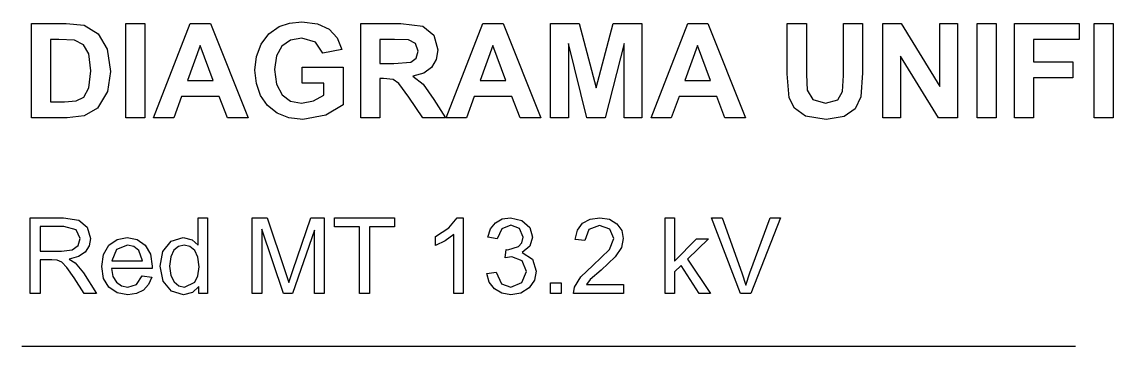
# Model space of a CAD drawing. Extents: x 10 to 410, y -78 to 290.
# Drawn here: x 10 to 72.1, y 272 to 290.5 of the extents above; entities that cross this region are included whole.
import ezdxf

# ---------------------------------------------------------------- set-up
doc = ezdxf.new("R2010")
doc.units = 0

msp = doc.modelspace()

# ---------------------------------------------------------------- linework, layer by layer
at = {"layer": 'Layer 1', "color": 7}
for points in [[(10.541992, 290.368652), (12.523193, 290.368652), (13.544922, 290.266113), (14.354248, 289.771728), (14.866943, 288.900147), (15.042725, 287.633057), (14.87793, 286.490479), (14.302979, 285.541992), (13.54126, 285.113525), (12.581787, 285), (10.541992, 285), (10.541992, 290.368652)], [(22.886963, 285), (21.707764, 285), (21.239014, 286.219482), (19.093018, 286.219482), (18.649902, 285), (17.5, 285), (19.591064, 290.368652), (20.737305, 290.368652), (22.886963, 285)], [(39.553223, 285), (38.374023, 285), (37.905273, 286.219482), (35.759277, 286.219482), (35.316162, 285), (34.16626, 285), (36.257324, 290.368652), (37.403564, 290.368652), (39.553223, 285)], [(51.217041, 285), (50.037842, 285), (49.569092, 286.219482), (47.423096, 286.219482), (46.97998, 285), (45.830078, 285), (47.921143, 290.368652), (49.067383, 290.368652), (51.217041, 285)], [(53.590088, 290.368652), (54.674072, 290.368652), (54.674072, 287.460938), (54.714352, 286.563721), (55.043942, 286.032715), (55.761716, 285.834961), (56.457517, 286.021729), (56.739499, 286.486816), (56.787109, 287.398682), (56.787109, 290.368652), (57.871094, 290.368652), (57.871094, 287.548828), (57.783204, 286.182861), (57.457276, 285.509033), (56.827394, 285.06958), (55.794679, 284.908447), (54.626466, 285.084229), (54.000245, 285.545654), (53.69629, 286.142578), (53.590089, 287.504883), (53.590088, 290.368652)], [(35.130859, 275), (34.603516, 275), (34.603516, 278.360352), (34.102539, 277.99707), (33.548828, 277.724609), (33.548828, 278.234375), (34.322266, 278.738281), (34.791016, 279.3125), (35.130859, 279.3125), (35.130859, 275)], [(36.484375, 276.133789), (37.011719, 276.204101), (37.319336, 275.55664), (37.852539, 275.360351), (38.479492, 275.618164), (38.737305, 276.256835), (38.5, 276.854492), (37.896484, 277.091796), (37.524414, 277.033202), (37.583004, 277.496093), (37.667964, 277.490233), (38.274409, 277.666014), (38.476557, 277.889403), (38.54394, 278.208006), (38.347651, 278.688475), (37.840815, 278.878905), (37.32812, 278.685545), (37.064448, 278.105467), (36.537104, 278.199217), (36.695307, 278.669432), (36.976557, 279.01953), (37.361079, 279.239256), (37.829097, 279.312499), (38.476557, 279.160155), (38.927729, 278.749999), (39.085932, 278.196288), (38.936518, 277.689452), (38.494136, 277.32617), (39.085932, 276.95996), (39.29687, 276.268553), (39.194331, 275.748534), (38.886714, 275.313475), (38.422358, 275.021239), (37.849604, 274.923827), (37.331782, 275.008055), (36.909175, 275.260741), (36.616938, 275.64746), (36.48437, 276.133788), (36.484375, 276.133789)], [(44.256836, 275.506836), (44.256836, 275), (41.417969, 275), (41.479489, 275.366211), (41.825192, 275.9375), (42.516599, 276.587891), (43.462888, 277.496094), (43.708981, 278.131836), (43.483395, 278.65918), (42.900388, 278.875977), (42.291013, 278.647461), (42.059567, 278.014648), (41.517575, 278.070312), (41.650141, 278.604248), (41.93652, 278.993164), (42.362058, 279.232666), (42.912106, 279.3125), (43.465817, 279.226807), (43.890622, 278.969726), (44.160886, 278.585937), (44.250974, 278.120117), (44.145505, 277.613281), (43.793942, 277.088867), (42.982419, 276.333008), (42.373044, 275.791016), (42.150388, 275.506836), (44.256836, 275.506836)], [(11.040039, 277.399414), (12.261719, 277.399414), (12.871094, 277.478515), (13.205078, 277.736328), (13.319336, 278.123046), (13.09668, 278.624023), (12.399414, 278.820312), (11.040039, 278.820312), (11.040039, 277.399414)], [(16.858398, 276.001953), (17.40332, 275.93457), (17.219482, 275.510498), (16.925781, 275.193359), (16.528809, 274.995605), (16.035156, 274.929687), (15.422852, 275.034424), (14.951172, 275.348633), (14.652344, 275.854736), (14.552734, 276.529297), (14.653809, 277.226562), (14.957031, 277.748047), (15.421387, 278.073242), (16.005859, 278.18164), (16.572754, 278.075439), (17.025391, 277.756836), (17.322021, 277.245605), (17.420898, 276.561523), (17.417968, 276.420898), (15.097656, 276.420898), (15.184814, 275.968261), (15.387695, 275.635742), (15.680664, 275.431396), (16.038086, 275.363281), (16.533203, 275.515625), (16.858398, 276.001953), (16.858398, 276.001953)], [(15.126953, 276.854492), (16.864258, 276.854492), (16.665039, 277.443359), (16.375732, 277.671875), (16.011719, 277.748047), (15.399414, 277.504883), (15.126953, 276.854492), (15.126953, 276.854492)], [(18.416992, 276.552734), (18.47998, 276.030518), (18.668945, 275.65918), (18.943603, 275.437256), (19.263672, 275.363281), (19.849609, 275.644531), (20.031982, 276.002686), (20.092773, 276.508789), (20.03125, 277.0625), (19.84668, 277.446289), (19.572021, 277.67041), (19.240234, 277.745117), (18.917236, 277.67334), (18.651367, 277.458008), (18.475586, 277.088135), (18.416992, 276.552734), (18.416992, 276.552734)]]:
    msp.add_lwpolyline(points, dxfattribs=at)
for points in [[(15.928955, 285), (15.928955, 290.368652), (17.012939, 290.368652), (17.012939, 285), (15.928955, 285)], [(25.959473, 286.973877), (25.959473, 287.878418), (28.295898, 287.878418), (28.295898, 285.739746), (27.307129, 285.157471), (25.999756, 284.908447), (25.211487, 284.996338), (24.53125, 285.26001), (23.982849, 285.690307), (23.590088, 286.270752), (23.353882, 286.958313), (23.275146, 287.702637), (23.363037, 288.494568), (23.626709, 289.193115), (24.059753, 289.768982), (24.655762, 290.192871), (25.23529, 290.393372), (25.941162, 290.460205), (26.831055, 290.354919), (27.501221, 290.039062), (27.964478, 289.541016), (28.226318, 288.881836), (27.149658, 288.68042), (26.721191, 289.302978), (25.941162, 289.533691), (25.303039, 289.421082), (24.80957, 289.083252), (24.49646, 288.523865), (24.39209, 287.746582), (24.498291, 286.90979), (24.816895, 286.311035), (25.307617, 285.95398), (25.930176, 285.834961), (26.611328, 285.966797), (27.200928, 286.292725), (27.200928, 286.973877), (25.959473, 286.973877)], [(29.299316, 285), (29.299316, 290.368652), (31.580811, 290.368652), (32.82959, 290.222168), (33.455811, 289.709473), (33.690186, 288.863525), (33.60138, 288.311462), (33.334961, 287.863769), (32.891846, 287.54425), (32.272949, 287.369385), (32.851562, 286.918945), (33.470459, 286.047363), (34.125977, 285), (32.82959, 285), (32.045898, 286.168213), (31.474609, 286.955566), (31.148682, 287.178955), (30.603027, 287.241211), (30.383301, 287.241211), (30.383301, 285), (29.299316, 285)], [(40.113525, 285), (40.113525, 290.368652), (41.73584, 290.368652), (42.709961, 286.706543), (43.673096, 290.368652), (45.299072, 290.368652), (45.299072, 285), (44.291992, 285), (44.291992, 289.226074), (43.226318, 285), (42.182617, 285), (41.120605, 289.226074), (41.120605, 285), (40.113525, 285)], [(59.024658, 285), (59.024658, 290.368652), (60.079346, 290.368652), (62.276611, 286.783447), (62.276611, 290.368652), (63.283691, 290.368652), (63.283691, 285), (62.196045, 285), (60.031738, 288.500977), (60.031738, 285), (59.024658, 285)], [(64.396973, 285), (64.396973, 290.368652), (65.480957, 290.368652), (65.480957, 285), (64.396973, 285)], [(66.520996, 285), (66.520996, 290.368652), (70.201416, 290.368652), (70.201416, 289.460449), (67.60498, 289.460449), (67.60498, 288.189697), (69.846191, 288.189697), (69.846191, 287.281494), (67.60498, 287.281494), (67.60498, 285), (66.520996, 285)], [(71.062012, 285), (71.062012, 290.368652), (72.145996, 290.368652), (72.145996, 285), (71.062012, 285)], [(11.625977, 289.460449), (11.625977, 285.904541), (12.435303, 285.904541), (13.09082, 285.955811), (13.526611, 286.179199), (13.812256, 286.695557), (13.922119, 287.680664), (13.812256, 288.636475), (13.504639, 289.156494), (13.00293, 289.40918), (12.113037, 289.460449), (11.625977, 289.460449)], [(20.891113, 287.124023), (20.151367, 289.116211), (19.42627, 287.124023), (20.891113, 287.124023)], [(30.383301, 288.098144), (31.185303, 288.098144), (32.159424, 288.164062), (32.463379, 288.391113), (32.573242, 288.793945), (32.426758, 289.229736), (32.020264, 289.442139), (31.229248, 289.460449), (30.383301, 289.460449), (30.383301, 288.098144)], [(37.557373, 287.124023), (36.817627, 289.116211), (36.092529, 287.124023), (37.557373, 287.124023)], [(49.221191, 287.124023), (48.481445, 289.116211), (47.756348, 287.124023), (49.221191, 287.124023)], [(10.47168, 275), (10.47168, 279.294922), (12.375977, 279.294922), (13.249023, 279.177734), (13.726562, 278.770508), (13.905273, 278.123047), (13.831299, 277.701904), (13.609375, 277.352539), (13.23291, 277.096191), (12.695312, 276.954102), (13.038086, 276.740234), (13.509766, 276.168945), (14.256836, 275), (13.541992, 275), (12.973633, 275.893555), (12.563477, 276.485352), (12.273438, 276.772461), (12.015625, 276.886719), (11.699219, 276.907227), (11.040039, 276.907227), (11.040039, 275), (10.47168, 275)], [(20.083984, 275), (20.083984, 275.392578), (19.718506, 275.04541), (19.213867, 274.929688), (18.52832, 275.134766), (18.044922, 275.706055), (17.875, 276.552734), (18.030273, 277.396484), (18.496094, 277.979492), (19.19043, 278.181641), (19.691406, 278.061523), (20.048828, 277.753906), (20.048828, 279.294922), (20.573242, 279.294922), (20.573242, 275), (20.083984, 275)], [(23.119141, 275), (23.119141, 279.294922), (23.974609, 279.294922), (24.991211, 276.253906), (25.196289, 275.618164), (25.424805, 276.306641), (26.453125, 279.294922), (27.217773, 279.294922), (27.217773, 275), (26.669922, 275), (26.669922, 278.594727), (25.421875, 275), (24.90918, 275), (23.666992, 278.65625), (23.666992, 275), (23.119141, 275)], [(29.227539, 275), (29.227539, 278.788086), (27.8125, 278.788086), (27.8125, 279.294922), (31.216797, 279.294922), (31.216797, 278.788086), (29.795898, 278.788086), (29.795898, 275), (29.227539, 275)], [(46.638672, 275), (46.638672, 279.294922), (47.166016, 279.294922), (47.166016, 276.845703), (48.414062, 278.111328), (49.09668, 278.111328), (47.907227, 276.957031), (49.216797, 275), (48.566406, 275), (47.538086, 276.59082), (47.166016, 276.233398), (47.166016, 275), (46.638672, 275)], [(50.930664, 275), (49.266602, 279.294922), (49.881836, 279.294922), (50.998047, 276.174805), (51.223633, 275.47168), (51.455078, 276.174805), (52.615234, 279.294922), (53.195312, 279.294922), (51.513672, 275), (50.930664, 275)], [(40.114258, 275), (40.114258, 275.600586), (40.714844, 275.600586), (40.714844, 275), (40.114258, 275)]]:
    msp.add_lwpolyline(points, close=True, dxfattribs=at)
at = {"layer": 'Layer 1', "color": 12}
msp.add_lwpolyline([(10, 272), (70, 272)], dxfattribs=at)

doc.saveas('drawing.dxf')
